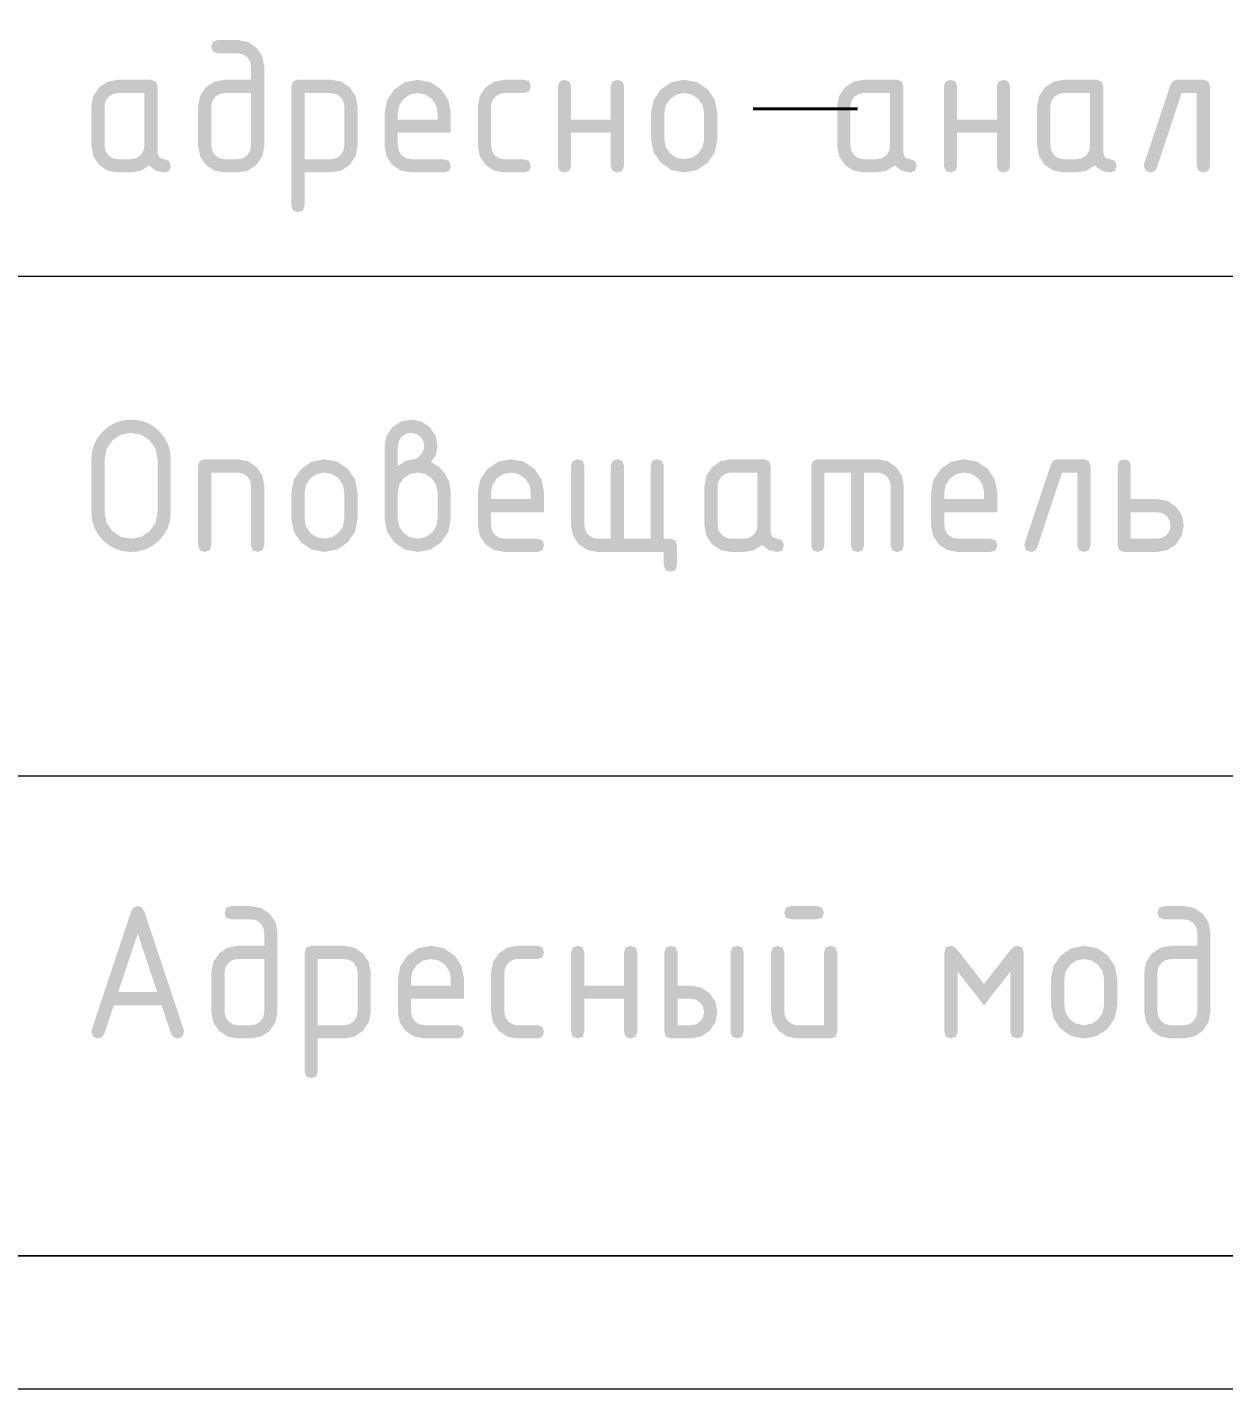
# Model space of a CAD drawing. Header units: millimetres. Extents: x 0 to 420, y 0 to 297.
# Drawn here: x 33.29 to 48.91, y 0 to 17.77 of the extents above; entities that cross this region are included whole.
import ezdxf

# ---------------------------------------------------------------- set-up
doc = ezdxf.new("R2010")
doc.units = ezdxf.units.MM
doc.styles.get("Standard").update_dxf_attribs({"font": 'STANDARD'})

msp = doc.modelspace()

# ---------------------------------------------------------------- hatches: boundary and pattern name
h = msp.add_hatch(color=7)
h.paths.add_polyline_path([(36.381075, 17.257448), (36.381075, 16.220612), (36.355857, 16.086322), (36.280203, 15.97477), (36.168582, 15.899874), (36.035463, 15.875), (35.862933, 15.875), (35.728643, 15.900218), (35.617091, 15.975872), (35.542195, 16.087493), (35.517321, 16.220612), (35.517321, 16.739305), (35.542263, 16.872906), (35.617642, 16.984596), (35.729332, 17.059768), (35.862933, 17.084917), (36.208545, 17.084917), (36.208545, 17.257448), (36.195867, 17.324696), (36.158384, 17.380369), (36.102712, 17.417851), (36.035463, 17.430529), (35.776392, 17.430529), (35.711418, 17.452027), (35.689851, 17.516519), (35.711418, 17.581287), (35.776392, 17.60306), (36.035463, 17.60306), (36.169478, 17.577842), (36.280754, 17.502187), (36.355926, 17.390566)], flags=0)
h.paths.add_polyline_path([(36.208545, 16.220612), (36.208545, 16.911836), (35.862933, 16.911836), (35.795891, 16.899089), (35.740012, 16.861124), (35.702323, 16.805382), (35.689851, 16.739305), (35.689851, 16.220612), (35.702392, 16.154742), (35.740563, 16.098793), (35.796787, 16.060622), (35.862933, 16.048082), (36.035463, 16.048082), (36.102023, 16.060553), (36.157833, 16.098242), (36.195798, 16.153639)], flags=0)
h = msp.add_hatch(color=7)
h.paths.add_polyline_path([(34.81564, 16.911836), (34.470028, 16.911836), (34.402987, 16.899089), (34.347107, 16.861124), (34.309418, 16.805382), (34.296947, 16.739305), (34.296947, 16.220612), (34.309487, 16.154742), (34.347659, 16.098793), (34.403883, 16.060622), (34.470028, 16.048082), (34.642559, 16.048082), (34.709118, 16.060553), (34.764929, 16.098242), (34.802894, 16.153639), (34.81564, 16.220612)], flags=0)
h.paths.add_polyline_path([(35.161252, 15.961541), (35.139479, 15.896566), (35.074712, 15.875), (34.964813, 15.897806), (34.876825, 15.966502), (34.770441, 15.897806), (34.642559, 15.875), (34.470028, 15.875), (34.335739, 15.899874), (34.224186, 15.97477), (34.14929, 16.086322), (34.124416, 16.220612), (34.124416, 16.739305), (34.14929, 16.872906), (34.224186, 16.984596), (34.335739, 17.059768), (34.470028, 17.084917), (34.90163, 17.084917), (34.966398, 17.063144), (34.988171, 16.998377), (34.988171, 16.134071), (35.009737, 16.069579), (35.074712, 16.048082), (35.139479, 16.026309)], flags=0)
h = msp.add_hatch(color=7)
h.paths.add_polyline_path([(36.734763, 16.998377), (36.75626, 17.063144), (36.820752, 17.084917), (37.252905, 17.084917), (37.386919, 17.059768), (37.498196, 16.984596), (37.573368, 16.872906), (37.598517, 16.739305), (37.598517, 16.220612), (37.573368, 16.087493), (37.498196, 15.975872), (37.386919, 15.900218), (37.252905, 15.875), (36.907293, 15.875), (36.907293, 15.442847), (36.88552, 15.378079), (36.820752, 15.356306), (36.75626, 15.378079), (36.734763, 15.442847)], flags=0)
h.paths.add_polyline_path([(36.907293, 16.911836), (36.907293, 16.048082), (37.252905, 16.048082), (37.319464, 16.060553), (37.375275, 16.098242), (37.41324, 16.153639), (37.425987, 16.220612), (37.425987, 16.739305), (37.413309, 16.806554), (37.375826, 16.862226), (37.320153, 16.899434), (37.252905, 16.911836)], flags=0)
h = msp.add_hatch(color=7)
h.paths.add_polyline_path([(38.383806, 16.911836), (38.284449, 16.892819), (38.200803, 16.835768), (38.143752, 16.752121), (38.124735, 16.652765), (38.124735, 16.566224), (38.643428, 16.566224), (38.643428, 16.652765), (38.624411, 16.752121), (38.567361, 16.835768), (38.483438, 16.892819)], flags=0)
h.paths.add_polyline_path([(38.124735, 16.393694), (38.124735, 16.220612), (38.137275, 16.154742), (38.175447, 16.098793), (38.231671, 16.060622), (38.297816, 16.048082), (38.729418, 16.048082), (38.794186, 16.026309), (38.815959, 15.961541), (38.794186, 15.896566), (38.729418, 15.875), (38.297816, 15.875), (38.163527, 15.899874), (38.051974, 15.97477), (37.977078, 16.086322), (37.952204, 16.220612), (37.952204, 16.652765), (37.983693, 16.818474), (38.078433, 16.958138), (38.217683, 17.053154), (38.383806, 17.084917), (38.551375, 17.053567), (38.690833, 16.959792), (38.784608, 16.820334), (38.815959, 16.652765), (38.815959, 16.393694)], flags=0)
for points in [[(39.342177, 16.739305), (39.342177, 16.220612), (39.354717, 16.154742), (39.392888, 16.098793), (39.449112, 16.060622), (39.515258, 16.048082), (39.774329, 16.048082), (39.839097, 16.026309), (39.86087, 15.961541), (39.839097, 15.896566), (39.774329, 15.875), (39.515258, 15.875), (39.380968, 15.899874), (39.269416, 15.97477), (39.19452, 16.086322), (39.169646, 16.220612), (39.169646, 16.739305), (39.19452, 16.872906), (39.269416, 16.984596), (39.380968, 17.059768), (39.515258, 17.084917), (39.774329, 17.084917), (39.839097, 17.063144), (39.86087, 16.998377), (39.839097, 16.933402), (39.774329, 16.911836), (39.515258, 16.911836), (39.448217, 16.899089), (39.392337, 16.861124), (39.354648, 16.805382)], [(40.386855, 16.393694), (40.386855, 15.961541), (40.365082, 15.896566), (40.300314, 15.875), (40.235822, 15.896566), (40.214325, 15.961541), (40.214325, 16.998377), (40.235822, 17.063144), (40.300314, 17.084917), (40.365082, 17.063144), (40.386855, 16.998377), (40.386855, 16.566224), (40.905548, 16.566224), (40.905548, 16.998377), (40.927046, 17.063144), (40.991538, 17.084917), (41.056306, 17.063144), (41.078079, 16.998377), (41.078079, 15.961541), (41.056306, 15.896566), (40.991538, 15.875), (40.927046, 15.896566), (40.905548, 15.961541), (40.905548, 16.393694)], [(45.426518, 16.393694), (45.426518, 15.961541), (45.404745, 15.896566), (45.339978, 15.875), (45.275485, 15.896566), (45.253988, 15.961541), (45.253988, 16.998377), (45.275485, 17.063144), (45.339978, 17.084917), (45.404745, 17.063144), (45.426518, 16.998377), (45.426518, 16.566224), (45.945212, 16.566224), (45.945212, 16.998377), (45.966709, 17.063144), (46.031202, 17.084917), (46.095969, 17.063144), (46.117742, 16.998377), (46.117742, 15.961541), (46.095969, 15.896566), (46.031202, 15.875), (45.966709, 15.896566), (45.945212, 15.961541), (45.945212, 16.393694)], [(48.295936, 17.084917), (48.641548, 17.084917), (48.706316, 17.063144), (48.728089, 16.998377), (48.728089, 15.961541), (48.706316, 15.896566), (48.641548, 15.875), (48.577056, 15.896566), (48.555558, 15.961541), (48.555558, 16.911836), (48.357672, 16.911836), (48.031904, 15.93398), (48.001449, 15.889607), (47.950324, 15.875), (47.885832, 15.896911), (47.864334, 15.962643), (47.868193, 15.989101), (48.209946, 17.013811), (48.243019, 17.067141)], [(35.517321, 11.008541), (35.517321, 12.045377), (35.538819, 12.110144), (35.603311, 12.131917), (36.035464, 12.131917), (36.168582, 12.106699), (36.280203, 12.031045), (36.355857, 11.919424), (36.381075, 11.786306), (36.381075, 11.008541), (36.359302, 10.943566), (36.294535, 10.922), (36.230043, 10.943566), (36.208545, 11.008541), (36.208545, 11.786306), (36.195867, 11.853554), (36.158385, 11.909227), (36.102712, 11.946434), (36.035464, 11.958836), (35.689852, 11.958836), (35.689852, 11.008541), (35.668079, 10.943566), (35.603311, 10.922), (35.538819, 10.943566)], [(41.596454, 10.922), (40.7327, 10.922), (40.59841, 10.947218), (40.486858, 11.022872), (40.411962, 11.134493), (40.387088, 11.267612), (40.387088, 12.045377), (40.408585, 12.110144), (40.473078, 12.131917), (40.537845, 12.110144), (40.559618, 12.045377), (40.559618, 11.267612), (40.572159, 11.201742), (40.61033, 11.145793), (40.666554, 11.107622), (40.7327, 11.095082), (40.90523, 11.095082), (40.90523, 12.045377), (40.926797, 12.110144), (40.991771, 12.131917), (41.056539, 12.110144), (41.078312, 12.045377), (41.078312, 11.095082), (41.423924, 11.095082), (41.423924, 12.045377), (41.445421, 12.110144), (41.509914, 12.131917), (41.574681, 12.110144), (41.596454, 12.045377), (41.596454, 11.095082), (41.682995, 11.095082), (41.747763, 11.073309), (41.769536, 11.008541), (41.769536, 10.748918), (41.747763, 10.684426), (41.682995, 10.662929), (41.618021, 10.684426), (41.596454, 10.748918)], [(43.607113, 12.131917), (44.384878, 12.131917), (44.517996, 12.106699), (44.629617, 12.031045), (44.705271, 11.919424), (44.730489, 11.786306), (44.730489, 11.008541), (44.708716, 10.943566), (44.643949, 10.922), (44.579456, 10.943566), (44.557959, 11.008541), (44.557959, 11.786306), (44.545281, 11.853554), (44.507799, 11.909227), (44.452126, 11.946434), (44.384878, 11.958836), (44.212347, 11.958836), (44.212347, 11.008541), (44.190574, 10.943566), (44.125806, 10.922), (44.060832, 10.943566), (44.039266, 11.008541), (44.039266, 11.958836), (43.693654, 11.958836), (43.693654, 11.008541), (43.671881, 10.943566), (43.607113, 10.922), (43.542621, 10.943566), (43.521123, 11.008541), (43.521123, 12.045377), (43.542621, 12.110144)], [(46.735834, 12.131917), (47.081446, 12.131917), (47.146214, 12.110144), (47.167987, 12.045377), (47.167987, 11.008541), (47.146214, 10.943566), (47.081446, 10.922), (47.016954, 10.943566), (46.995457, 11.008541), (46.995457, 11.958836), (46.79757, 11.958836), (46.471802, 10.98098), (46.441348, 10.936607), (46.390222, 10.922), (46.32573, 10.943911), (46.304233, 11.009643), (46.308091, 11.036102), (46.649845, 12.060811), (46.682918, 12.114141)], [(39.514938, 5.436306), (39.514938, 4.917612), (39.527478, 4.851742), (39.565649, 4.795793), (39.621873, 4.757622), (39.688019, 4.745082), (39.94709, 4.745082), (40.011858, 4.723309), (40.033631, 4.658541), (40.011858, 4.593566), (39.94709, 4.572), (39.688019, 4.572), (39.553729, 4.596874), (39.442177, 4.67177), (39.367281, 4.783322), (39.342407, 4.917612), (39.342407, 5.436306), (39.367281, 5.569906), (39.442177, 5.681596), (39.553729, 5.756768), (39.688019, 5.781918), (39.94709, 5.781918), (40.011858, 5.760145), (40.033631, 5.695377), (40.011858, 5.630402), (39.94709, 5.608836), (39.688019, 5.608836), (39.620978, 5.596089), (39.565098, 5.558124), (39.527409, 5.502382)], [(40.559616, 5.090694), (40.559616, 4.658541), (40.537843, 4.593566), (40.473075, 4.572), (40.408583, 4.593566), (40.387086, 4.658541), (40.387086, 5.695377), (40.408583, 5.760145), (40.473075, 5.781918), (40.537843, 5.760145), (40.559616, 5.695377), (40.559616, 5.263224), (41.07831, 5.263224), (41.07831, 5.695377), (41.099807, 5.760145), (41.164299, 5.781918), (41.229067, 5.760145), (41.25084, 5.695377), (41.25084, 4.658541), (41.229067, 4.593566), (41.164299, 4.572), (41.099807, 4.593566), (41.07831, 4.658541), (41.07831, 5.090694)], [(45.777694, 5.004153), (45.432082, 5.446779), (45.432082, 4.658541), (45.410309, 4.593566), (45.345542, 4.572), (45.281049, 4.593566), (45.259552, 4.658541), (45.259552, 5.695377), (45.281049, 5.760145), (45.345542, 5.781918), (45.388812, 5.767999), (45.432082, 5.726796), (45.777694, 5.28417), (46.123306, 5.726796), (46.16637, 5.767999), (46.209847, 5.781918), (46.274615, 5.760145), (46.296388, 5.695377), (46.296388, 4.658541), (46.274615, 4.593566), (46.209847, 4.572), (46.144873, 4.593566), (46.123306, 4.658541), (46.123306, 5.446779)]]:
    msp.add_hatch(color=7).paths.add_polyline_path(points, flags=0)
h = msp.add_hatch(color=7)
h.paths.add_polyline_path([(41.431766, 16.307153), (41.431766, 16.652765), (41.463254, 16.818474), (41.557995, 16.958138), (41.697245, 17.053154), (41.863368, 17.084917), (42.030937, 17.053567), (42.170395, 16.959792), (42.26417, 16.820334), (42.295521, 16.652765), (42.295521, 16.307153), (42.263826, 16.140548), (42.169292, 16.001228), (42.029559, 15.906488), (41.863368, 15.875), (41.697245, 15.906488), (41.557995, 16.001228), (41.463254, 16.140548)], flags=0)
h.paths.add_polyline_path([(42.12299, 16.307153), (42.12299, 16.652765), (42.103973, 16.752121), (42.046922, 16.835768), (41.963, 16.892819), (41.863368, 16.911836), (41.764011, 16.892819), (41.680364, 16.835768), (41.623314, 16.752121), (41.604297, 16.652765), (41.604297, 16.307153), (41.622969, 16.206625), (41.679262, 16.123047), (41.76284, 16.066754), (41.863368, 16.048082), (41.963, 16.066823), (42.046922, 16.123598), (42.103973, 16.207521)], flags=0)
h = msp.add_hatch(color=7)
h.paths.add_polyline_path([(44.552307, 16.911836), (44.206695, 16.911836), (44.139654, 16.899089), (44.083774, 16.861124), (44.046085, 16.805382), (44.033614, 16.739305), (44.033614, 16.220612), (44.046154, 16.154742), (44.084326, 16.098793), (44.14055, 16.060622), (44.206695, 16.048082), (44.379226, 16.048082), (44.445785, 16.060553), (44.501596, 16.098242), (44.539561, 16.153639), (44.552307, 16.220612)], flags=0)
h.paths.add_polyline_path([(44.897919, 15.961541), (44.876146, 15.896566), (44.811379, 15.875), (44.70148, 15.897806), (44.613492, 15.966502), (44.507108, 15.897806), (44.379226, 15.875), (44.206695, 15.875), (44.072406, 15.899874), (43.960853, 15.97477), (43.885957, 16.086322), (43.861083, 16.220612), (43.861083, 16.739305), (43.885957, 16.872906), (43.960853, 16.984596), (44.072406, 17.059768), (44.206695, 17.084917), (44.638297, 17.084917), (44.703065, 17.063144), (44.724838, 16.998377), (44.724838, 16.134071), (44.746404, 16.069579), (44.811379, 16.048082), (44.876146, 16.026309)], flags=0)
h = msp.add_hatch(color=7)
h.paths.add_polyline_path([(47.162654, 16.911836), (46.817042, 16.911836), (46.75, 16.899089), (46.694121, 16.861124), (46.656431, 16.805382), (46.64396, 16.739305), (46.64396, 16.220612), (46.6565, 16.154742), (46.694672, 16.098793), (46.750896, 16.060622), (46.817042, 16.048082), (46.989572, 16.048082), (47.056131, 16.060553), (47.111942, 16.098242), (47.149907, 16.153639), (47.162654, 16.220612)], flags=0)
h.paths.add_polyline_path([(47.508266, 15.961541), (47.486493, 15.896566), (47.421725, 15.875), (47.311826, 15.897806), (47.223839, 15.966502), (47.117454, 15.897806), (46.989572, 15.875), (46.817042, 15.875), (46.682752, 15.899874), (46.5712, 15.97477), (46.496303, 16.086322), (46.47143, 16.220612), (46.47143, 16.739305), (46.496303, 16.872906), (46.5712, 16.984596), (46.682752, 17.059768), (46.817042, 17.084917), (47.248643, 17.084917), (47.313411, 17.063144), (47.335184, 16.998377), (47.335184, 16.134071), (47.35675, 16.069579), (47.421725, 16.048082), (47.486493, 16.026309)], flags=0)
h = msp.add_hatch(color=7)
h.paths.add_polyline_path([(34.988171, 11.440694), (34.988171, 12.131917), (34.963022, 12.265518), (34.88785, 12.377208), (34.776573, 12.45238), (34.642559, 12.477529), (34.508269, 12.45238), (34.396717, 12.377208), (34.321821, 12.265518), (34.296947, 12.131917), (34.296947, 11.440694), (34.321821, 11.306404), (34.396717, 11.194852), (34.508269, 11.119955), (34.642559, 11.095082), (34.776573, 11.119955), (34.88785, 11.194852), (34.963022, 11.306404)], flags=0)
h.paths.add_polyline_path([(35.161253, 11.440694), (35.151744, 11.337134), (35.123219, 11.241429), (35.075676, 11.153579), (35.009117, 11.073584), (34.929208, 11.007111), (34.841548, 10.959758), (34.746032, 10.931422), (34.642559, 10.922), (34.539086, 10.931422), (34.44357, 10.959758), (34.35591, 11.007111), (34.276001, 11.073584), (34.209528, 11.153579), (34.162175, 11.241429), (34.133839, 11.337134), (34.124417, 11.440694), (34.124417, 12.131917), (34.133839, 12.235072), (34.162175, 12.330424), (34.209528, 12.418024), (34.276001, 12.497924), (34.35591, 12.564484), (34.44357, 12.612026), (34.539086, 12.640551), (34.642559, 12.65006), (34.746429, 12.64056), (34.842237, 12.612095), (34.929983, 12.564716), (35.009668, 12.498476), (35.075909, 12.418799), (35.123288, 12.331113), (35.151753, 12.235468), (35.161253, 12.131917)], flags=0)
h = msp.add_hatch(color=7)
h.paths.add_polyline_path([(38.124735, 12.045377), (38.230155, 12.110144), (38.32648, 12.131917), (38.377743, 12.146869), (38.425699, 12.192), (38.459185, 12.248224), (38.470347, 12.304448), (38.457945, 12.371696), (38.420738, 12.427369), (38.365065, 12.464852), (38.297817, 12.477529), (38.230775, 12.464783), (38.174896, 12.426818), (38.137206, 12.371007), (38.124735, 12.304448)], flags=0)
h.paths.add_polyline_path([(38.556888, 12.096088), (38.663617, 12.031665), (38.745955, 11.93789), (38.79832, 11.823788), (38.815959, 11.699765), (38.815959, 11.354153), (38.784264, 11.187066), (38.689731, 11.047677), (38.549998, 10.953419), (38.383806, 10.922), (38.217201, 10.953488), (38.077882, 11.048228), (37.983624, 11.187548), (37.952205, 11.354153), (37.952205, 12.304448), (37.977147, 12.438462), (38.052526, 12.549739), (38.164216, 12.624911), (38.297817, 12.65006), (38.431417, 12.624842), (38.543107, 12.549187), (38.618279, 12.437566), (38.643429, 12.304448), (38.621656, 12.187039)], flags=0)
h.paths.add_polyline_path([(38.643429, 11.354153), (38.643429, 11.699765), (38.624481, 11.799121), (38.567912, 11.882768), (38.483921, 11.939819), (38.383806, 11.958836), (38.283278, 11.939819), (38.1997, 11.882768), (38.143407, 11.799121), (38.124735, 11.699765), (38.124735, 11.354153), (38.143407, 11.253625), (38.1997, 11.170047), (38.283278, 11.113754), (38.383806, 11.095082), (38.483921, 11.113823), (38.567912, 11.170598), (38.624481, 11.254521)], flags=0)
h = msp.add_hatch(color=7)
h.paths.add_polyline_path([(36.734763, 11.354153), (36.734763, 11.699765), (36.766251, 11.865474), (36.860991, 12.005138), (37.000242, 12.100154), (37.166364, 12.131917), (37.333934, 12.100567), (37.473391, 12.006792), (37.567167, 11.867334), (37.598517, 11.699765), (37.598517, 11.354153), (37.566822, 11.187548), (37.472289, 11.048228), (37.332556, 10.953488), (37.166364, 10.922), (37.000242, 10.953488), (36.860991, 11.048228), (36.766251, 11.187548)], flags=0)
h.paths.add_polyline_path([(37.425987, 11.354153), (37.425987, 11.699765), (37.40697, 11.799121), (37.349919, 11.882768), (37.265997, 11.939819), (37.166364, 11.958836), (37.067008, 11.939819), (36.983361, 11.882768), (36.92631, 11.799121), (36.907293, 11.699765), (36.907293, 11.354153), (36.925966, 11.253625), (36.982259, 11.170047), (37.065837, 11.113754), (37.166364, 11.095082), (37.265997, 11.113823), (37.349919, 11.170598), (37.40697, 11.254521)], flags=0)
h = msp.add_hatch(color=7)
h.paths.add_polyline_path([(39.601248, 11.958836), (39.501891, 11.939819), (39.418244, 11.882768), (39.361194, 11.799121), (39.342177, 11.699765), (39.342177, 11.613224), (39.86087, 11.613224), (39.86087, 11.699765), (39.841853, 11.799121), (39.784803, 11.882768), (39.70088, 11.939819)], flags=0)
h.paths.add_polyline_path([(39.342177, 11.440694), (39.342177, 11.267612), (39.354717, 11.201742), (39.392889, 11.145793), (39.449112, 11.107622), (39.515258, 11.095082), (39.94686, 11.095082), (40.011628, 11.073309), (40.033401, 11.008541), (40.011628, 10.943566), (39.94686, 10.922), (39.515258, 10.922), (39.380968, 10.946874), (39.269416, 11.02177), (39.19452, 11.133322), (39.169646, 11.267612), (39.169646, 11.699765), (39.201134, 11.865474), (39.295875, 12.005138), (39.435125, 12.100154), (39.601248, 12.131917), (39.768817, 12.100567), (39.908275, 12.006792), (40.00205, 11.867334), (40.033401, 11.699765), (40.033401, 11.440694)], flags=0)
h = msp.add_hatch(color=7)
h.paths.add_polyline_path([(42.819443, 11.958836), (42.473831, 11.958836), (42.406789, 11.946089), (42.35091, 11.908124), (42.31322, 11.852382), (42.300749, 11.786306), (42.300749, 11.267612), (42.313289, 11.201742), (42.351461, 11.145793), (42.407685, 11.107622), (42.473831, 11.095082), (42.646361, 11.095082), (42.71292, 11.107553), (42.768731, 11.145242), (42.806696, 11.200639), (42.819443, 11.267612)], flags=0)
h.paths.add_polyline_path([(43.165055, 11.008541), (43.143282, 10.943566), (43.078514, 10.922), (42.968615, 10.944806), (42.880628, 11.013502), (42.774243, 10.944806), (42.646361, 10.922), (42.473831, 10.922), (42.339541, 10.946874), (42.227989, 11.02177), (42.153092, 11.133322), (42.128219, 11.267612), (42.128219, 11.786306), (42.153092, 11.919906), (42.227989, 12.031596), (42.339541, 12.106768), (42.473831, 12.131917), (42.905432, 12.131917), (42.9702, 12.110144), (42.991973, 12.045377), (42.991973, 11.181071), (43.013539, 11.116579), (43.078514, 11.095082), (43.143282, 11.073309)], flags=0)
h = msp.add_hatch(color=7)
h.paths.add_polyline_path([(45.518393, 11.958836), (45.419036, 11.939819), (45.335389, 11.882768), (45.278338, 11.799121), (45.259321, 11.699765), (45.259321, 11.613224), (45.778015, 11.613224), (45.778015, 11.699765), (45.758998, 11.799121), (45.701947, 11.882768), (45.618025, 11.939819)], flags=0)
h.paths.add_polyline_path([(45.259321, 11.440694), (45.259321, 11.267612), (45.271862, 11.201742), (45.310033, 11.145793), (45.366257, 11.107622), (45.432403, 11.095082), (45.864005, 11.095082), (45.928772, 11.073309), (45.950545, 11.008541), (45.928772, 10.943566), (45.864005, 10.922), (45.432403, 10.922), (45.298113, 10.946874), (45.186561, 11.02177), (45.111665, 11.133322), (45.086791, 11.267612), (45.086791, 11.699765), (45.118279, 11.865474), (45.213019, 12.005138), (45.35227, 12.100154), (45.518393, 12.131917), (45.685962, 12.100567), (45.825419, 12.006792), (45.919195, 11.867334), (45.950545, 11.699765), (45.950545, 11.440694)], flags=0)
h = msp.add_hatch(color=7)
h.paths.add_polyline_path([(48.385429, 11.267612), (48.36028, 11.133322), (48.285108, 11.02177), (48.173831, 10.946874), (48.039817, 10.922), (47.607664, 10.922), (47.543172, 10.943566), (47.521674, 11.008541), (47.521674, 12.045377), (47.543172, 12.110144), (47.607664, 12.131917), (47.672432, 12.110144), (47.694205, 12.045377), (47.694205, 11.613224), (48.039817, 11.613224), (48.173831, 11.588006), (48.285108, 11.512352), (48.36028, 11.40073)], flags=0)
h.paths.add_polyline_path([(48.212898, 11.267612), (48.20022, 11.33486), (48.162738, 11.390533), (48.107065, 11.428016), (48.039817, 11.440694), (47.694205, 11.440694), (47.694205, 11.095082), (48.039817, 11.095082), (48.106376, 11.107553), (48.162187, 11.145242), (48.200152, 11.200639)], flags=0)
h = msp.add_hatch(color=7)
h.paths.add_polyline_path([(34.729097, 5.939014), (34.474987, 5.176683), (34.983208, 5.176683)], flags=0)
h.paths.add_polyline_path([(35.333781, 4.658541), (35.312008, 4.593566), (35.24724, 4.572), (35.195219, 4.586607), (35.165109, 4.63098), (35.040534, 5.004153), (34.417661, 5.004153), (34.293086, 4.63098), (34.262494, 4.586607), (34.210404, 4.572), (34.145912, 4.593566), (34.124414, 4.658541), (34.128273, 4.686102), (34.642557, 6.230607), (34.675905, 6.282697), (34.729097, 6.30006), (34.78167, 6.283248), (34.813985, 6.233363), (35.329922, 4.686102)], flags=0)
h = msp.add_hatch(color=7)
h.paths.add_polyline_path([(36.553836, 5.954448), (36.553836, 4.917612), (36.528618, 4.783322), (36.452964, 4.67177), (36.341343, 4.596874), (36.208224, 4.572), (36.035694, 4.572), (35.901404, 4.597218), (35.789852, 4.672872), (35.714956, 4.784493), (35.690082, 4.917612), (35.690082, 5.436306), (35.715025, 5.569906), (35.790403, 5.681596), (35.902093, 5.756768), (36.035694, 5.781918), (36.381306, 5.781918), (36.381306, 5.954448), (36.368628, 6.021696), (36.331146, 6.077369), (36.275473, 6.114852), (36.208224, 6.127529), (35.949153, 6.127529), (35.884179, 6.149027), (35.862613, 6.213519), (35.884179, 6.278287), (35.949153, 6.30006), (36.208224, 6.30006), (36.342239, 6.274842), (36.453515, 6.199187), (36.528687, 6.087566)], flags=0)
h.paths.add_polyline_path([(36.381306, 4.917612), (36.381306, 5.608836), (36.035694, 5.608836), (35.968653, 5.596089), (35.912773, 5.558124), (35.875084, 5.502382), (35.862613, 5.436306), (35.862613, 4.917612), (35.875153, 4.851742), (35.913324, 4.795793), (35.969548, 4.757622), (36.035694, 4.745082), (36.208224, 4.745082), (36.274784, 4.757553), (36.330594, 4.795242), (36.368559, 4.850639)], flags=0)
h = msp.add_hatch(color=7)
h.paths.add_polyline_path([(43.861186, 5.695377), (43.861186, 4.658541), (43.839413, 4.593566), (43.774645, 4.572), (43.343044, 4.572), (43.208754, 4.596874), (43.097202, 4.67177), (43.022305, 4.783322), (42.997432, 4.917612), (42.997432, 5.695377), (43.018929, 5.760145), (43.083421, 5.781918), (43.148189, 5.760145), (43.169962, 5.695377), (43.169962, 4.917612), (43.182502, 4.851742), (43.220674, 4.795793), (43.276898, 4.757622), (43.343044, 4.745082), (43.688656, 4.745082), (43.688656, 5.695377), (43.710153, 5.760145), (43.774645, 5.781918), (43.839413, 5.760145)], flags=0)
h.paths.add_polyline_path([(43.600461, 6.127529), (43.256503, 6.127529), (43.191529, 6.149027), (43.169962, 6.213519), (43.191529, 6.278287), (43.256503, 6.30006), (43.600461, 6.30006), (43.665229, 6.278287), (43.687002, 6.213519), (43.665229, 6.149027)], flags=0)
h = msp.add_hatch(color=7)
h.paths.add_polyline_path([(48.733653, 5.954448), (48.733653, 4.917612), (48.708434, 4.783322), (48.63278, 4.67177), (48.521159, 4.596874), (48.388041, 4.572), (48.21551, 4.572), (48.08122, 4.597218), (47.969668, 4.672872), (47.894772, 4.784493), (47.869898, 4.917612), (47.869898, 5.436306), (47.894841, 5.569906), (47.970219, 5.681596), (48.081909, 5.756768), (48.21551, 5.781918), (48.561122, 5.781918), (48.561122, 5.954448), (48.548444, 6.021696), (48.510962, 6.077369), (48.455289, 6.114852), (48.388041, 6.127529), (48.128969, 6.127529), (48.063995, 6.149027), (48.042429, 6.213519), (48.063995, 6.278287), (48.128969, 6.30006), (48.388041, 6.30006), (48.522055, 6.274842), (48.633331, 6.199187), (48.708503, 6.087566)], flags=0)
h.paths.add_polyline_path([(48.561122, 4.917612), (48.561122, 5.608836), (48.21551, 5.608836), (48.148469, 5.596089), (48.092589, 5.558124), (48.0549, 5.502382), (48.042429, 5.436306), (48.042429, 4.917612), (48.054969, 4.851742), (48.09314, 4.795793), (48.149364, 4.757622), (48.21551, 4.745082), (48.388041, 4.745082), (48.4546, 4.757553), (48.51041, 4.795242), (48.548375, 4.850639)], flags=0)
h = msp.add_hatch(color=7)
h.paths.add_polyline_path([(36.907524, 5.695377), (36.929021, 5.760145), (36.993513, 5.781918), (37.425666, 5.781918), (37.55968, 5.756768), (37.670957, 5.681596), (37.746129, 5.569906), (37.771278, 5.436306), (37.771278, 4.917612), (37.746129, 4.784493), (37.670957, 4.672872), (37.55968, 4.597218), (37.425666, 4.572), (37.080054, 4.572), (37.080054, 4.139847), (37.058281, 4.075079), (36.993513, 4.053306), (36.929021, 4.075079), (36.907524, 4.139847)], flags=0)
h.paths.add_polyline_path([(37.080054, 5.608836), (37.080054, 4.745082), (37.425666, 4.745082), (37.492225, 4.757553), (37.548036, 4.795242), (37.586001, 4.850639), (37.598748, 4.917612), (37.598748, 5.436306), (37.58607, 5.503554), (37.548587, 5.559227), (37.492914, 5.596434), (37.425666, 5.608836)], flags=0)
h = msp.add_hatch(color=7)
h.paths.add_polyline_path([(38.556567, 5.608836), (38.457211, 5.589819), (38.373564, 5.532768), (38.316513, 5.449121), (38.297496, 5.349765), (38.297496, 5.263224), (38.81619, 5.263224), (38.81619, 5.349765), (38.797173, 5.449121), (38.740122, 5.532768), (38.656199, 5.589819)], flags=0)
h.paths.add_polyline_path([(38.297496, 5.090694), (38.297496, 4.917612), (38.310036, 4.851742), (38.348208, 4.795793), (38.404432, 4.757622), (38.470578, 4.745082), (38.902179, 4.745082), (38.966947, 4.723309), (38.98872, 4.658541), (38.966947, 4.593566), (38.902179, 4.572), (38.470578, 4.572), (38.336288, 4.596874), (38.224736, 4.67177), (38.149839, 4.783322), (38.124966, 4.917612), (38.124966, 5.349765), (38.156454, 5.515474), (38.251194, 5.655138), (38.390445, 5.750154), (38.556567, 5.781918), (38.724137, 5.750567), (38.863594, 5.656792), (38.95737, 5.517334), (38.98872, 5.349765), (38.98872, 5.090694)], flags=0)
h = msp.add_hatch(color=7)
h.paths.add_polyline_path([(42.295751, 4.917612), (42.270602, 4.783322), (42.19543, 4.67177), (42.08374, 4.596874), (41.950139, 4.572), (41.690517, 4.572), (41.626025, 4.593566), (41.604527, 4.658541), (41.604527, 5.695377), (41.626025, 5.760145), (41.690517, 5.781918), (41.755285, 5.760145), (41.777058, 5.695377), (41.777058, 5.263224), (41.950139, 5.263224), (42.08374, 5.238075), (42.19543, 5.162903), (42.270602, 5.051626)], flags=0)
h.paths.add_polyline_path([(42.12267, 4.917612), (42.110267, 4.98486), (42.07306, 5.040533), (42.017388, 5.078016), (41.950139, 5.090694), (41.777058, 5.090694), (41.777058, 4.745082), (41.950139, 4.745082), (42.016216, 4.757553), (42.071958, 4.795242), (42.109923, 4.850639)], flags=0)
h.paths.add_polyline_path([(42.468282, 5.695377), (42.489848, 5.760145), (42.554823, 5.781918), (42.61959, 5.760145), (42.641363, 5.695377), (42.641363, 4.658541), (42.61959, 4.593566), (42.554823, 4.572), (42.489848, 4.593566), (42.468282, 4.658541)], flags=0)
h = msp.add_hatch(color=7)
h.paths.add_polyline_path([(46.652456, 5.004153), (46.652456, 5.349765), (46.683945, 5.515474), (46.778685, 5.655138), (46.917936, 5.750154), (47.084058, 5.781918), (47.251628, 5.750567), (47.391085, 5.656792), (47.48486, 5.517334), (47.516211, 5.349765), (47.516211, 5.004153), (47.484516, 4.837548), (47.389983, 4.698228), (47.250249, 4.603488), (47.084058, 4.572), (46.917936, 4.603488), (46.778685, 4.698228), (46.683945, 4.837548)], flags=0)
h.paths.add_polyline_path([(47.34368, 5.004153), (47.34368, 5.349765), (47.324664, 5.449121), (47.267613, 5.532768), (47.18369, 5.589819), (47.084058, 5.608836), (46.984702, 5.589819), (46.901055, 5.532768), (46.844004, 5.449121), (46.824987, 5.349765), (46.824987, 5.004153), (46.843659, 4.903625), (46.899952, 4.820047), (46.98353, 4.763754), (47.084058, 4.745082), (47.18369, 4.763823), (47.267613, 4.820598), (47.324664, 4.904521)], flags=0)

# ---------------------------------------------------------------- linework, layer by layer
at = {"color": 7, "lineweight": 0}
for points in [[(0.211668, 0), (420.073667, 0), (420.073667, 296.925999), (0.211668, 296.925999)], [(7.239002, 1.735667), (418.338, 1.735667), (418.338, 295.190332), (7.239002, 295.190332)], [(121.708333, 1.735667), (7.239, 1.735667), (7.239, 58.547), (121.708333, 58.547)]]:
    msp.add_lwpolyline(points, close=True, dxfattribs=at)
for points in [[(7.239, 14.520333), (121.708333, 14.520333)], [(7.239, 8.001), (121.708333, 8.001)]]:
    msp.add_lwpolyline(points, dxfattribs=at)

# ---------------------------------------------------------------- texts
at = {"color": 7, "insert": (42.460332, 17.812762), "char_height": 1.937762, "width": 0.86122756, "attachment_point": 1}
msp.add_mtext('-', dxfattribs=at)

doc.saveas('drawing.dxf')
